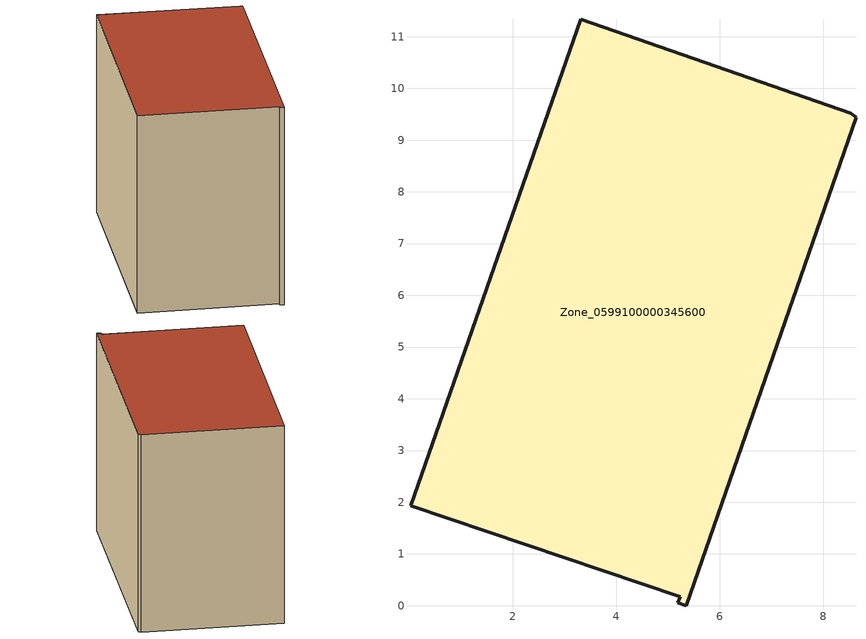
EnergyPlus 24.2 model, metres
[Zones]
Zone_0599100000345600
 floor ground (C_G): 3.32,11.34 8.53,9.52 8.63,9.45 5.36,0 5.19,0.06 5.23,0.17 0.02,1.93 z0
 wall outside (C_F): 8.53,9.52 3.32,11.34 0.02,1.93 5.23,0.17 5.19,0.06 5.36,0 8.63,9.45 8.53,9.52 z0:8.16
 roof outside (C_R): 8.63,9.45 8.53,9.52 3.32,11.34 0.02,1.93 5.23,0.17 5.19,0.06 5.36,0 z8.16
[BUILDING]
Pand.0599100000345600: North Axis=0; Terrain=City; Loads Convergence Tolerance Value=0.04; Temperature Convergence Tolerance Value=0.4; Solar Distribution=FullExterior; Maximum Number of Warmup Days=25; Minimum Number of Warmup Days=1
[Site:Location]
Rotterdam.The.Hague.AP_ZH_NLD Design_Conditions: Latitude=51.96; Longitude=4.45; Time Zone=1; Elevation=-4.5
[SITE:GROUNDTEMPERATURE:BUILDINGSURFACE]
18, 18, 18, 18, 18, 18, 18, 18, 18, 18, 18, 18
[MATERIAL] Thermal Absorptance=0.9; Solar Absorptance=0.7; Visible Absorptance=0.7
Name | Roughness | Thickness | Conductivity | Density | Specific Heat
G.TC.1992-2005 | MediumSmooth | 0.15 | 0.06 | 540 | 1210
F.TC.1992-2005 | Rough | 0.3 | 0.12 | 1920 | 840
R.TC.1992-2005 | MediumRough | 0.2 | 0.08 | 1500 | 1000
[CONSTRUCTION]
C_G: G.TC.1992-2005
C_F: F.TC.1992-2005
C_R: R.TC.1992-2005
[ZONE]
Zone_0599100000345600: Type=1; Multiplier=1; Ceiling Height=Autocalculate; Volume=Autocalculate; Floor Area=autocalculate; Part of Total Floor Area=Yes
[ZONEINFILTRATION:DESIGNFLOWRATE]
Infil_Zone_0599100000345600: Zone or ZoneList or Space or SpaceList=Zone_0599100000345600; Schedule=AlwaysOn; Design Flow Rate Calculation Method=Flow/Area; Flow Rate per Floor Area=0.0015; Constant Term Coefficient=1; Temperature Term Coefficient=0; Velocity Term Coefficient=0; Velocity Squared Term Coefficient=0
[HVACTEMPLATE:ZONE:IDEALLOADSAIRSYSTEM]
Zone_0599100000345600: Maximum Heating Supply Air Temperature=50; Minimum Cooling Supply Air Temperature=13; Maximum Heating Supply Air Humidity Ratio=0.0156; Minimum Cooling Supply Air Humidity Ratio=0.0077; Heating Limit=NoLimit; Cooling Limit=NoLimit; Dehumidification Control Type=ConstantSensibleHeatRatio; Cooling Sensible Heat Ratio=0.7; Dehumidification Setpoint=60; Humidification Control Type=None; Humidification Setpoint=30; Outdoor Air Method=None; Outdoor Air Flow Rate per Person=0.00944; Outdoor Air Flow Rate per Zone Floor Area=0; Outdoor Air Flow Rate per Zone=0; Demand Controlled Ventilation Type=None; Outdoor Air Economizer Type=NoEconomizer; Heat Recovery Type=None; Sensible Heat Recovery Effectiveness=0.7; Latent Heat Recovery Effectiveness=0.65
[ZONECONTROL:THERMOSTAT]
ThermostatControl_Zone_0599100000345600: Zone or ZoneList=Zone_0599100000345600; Control Type Schedule=DualSetpointControlType; Control 1=Thermostat_Zone_0599100000345600; Temperature Difference Between Cutout And Setpoint=0
[THERMOSTATSETPOINT:DUALSETPOINT]
Thermostat_Zone_0599100000345600: Heating Setpoint Temperature Schedule=HeatingSetpoint_Zone_0599100000345600; Cooling Setpoint Temperature Schedule=CoolingSetpoint_Zone_0599100000345600
[SCHEDULE:COMPACT]
HeatingSetpoint_Zone_0599100000345600: Through: 12/31, For: AllDays, Until: 24:00, 21
CoolingSetpoint_Zone_0599100000345600: Through: 12/31, For: AllDays, Until: 24:00, 24
DualSetpointControlType: Through: 12/31, For: AllDays, Until: 24:00, 4
AlwaysOn: Through: 12/31, For: AllDays, Until: 24:00, 1
